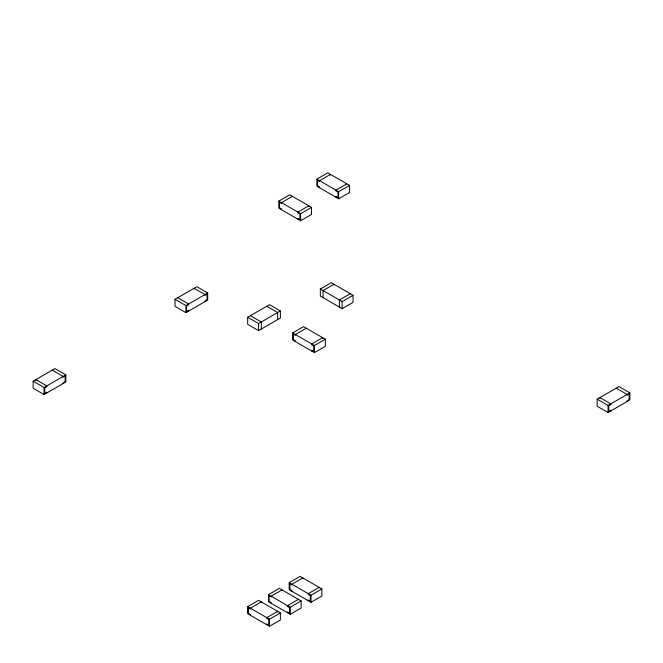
<?xml version="1.0" encoding="UTF-8"?>
<svg xmlns="http://www.w3.org/2000/svg" width="663" height="663" viewBox="0 0 663 663"><rect width="100%" height="100%" fill="white"/><g stroke="black" fill="none" stroke-linecap="round" stroke-linejoin="round"><path stroke-width="0.99" d="M278.825 201.088L289.723 194.798L311.519 207.386L311.519 214.464L300.621 220.754L278.825 208.165L278.825 201.088L300.621 213.677L311.519 207.386M316.881 179.118L327.779 172.828L349.575 185.408L349.575 192.485L338.677 198.776L316.881 186.195L316.881 179.118L338.677 191.698L349.575 185.408M292.441 196.372L281.543 202.663L281.543 203.45L279.504 202.273L279.504 207.776L281.543 208.953L281.543 209.74M346.857 183.833L335.959 190.124L335.959 190.911L337.997 192.096L337.997 197.599L335.959 196.422L335.959 197.209M33.15 381.184L54.946 368.595L65.844 374.893L65.844 381.971L44.048 394.551L33.15 388.261L33.15 381.184L44.048 387.474L65.844 374.893M175.015 299.278L196.812 286.689L207.71 292.988L207.71 300.066L185.913 312.646L175.015 306.356L175.015 299.278L185.913 305.568L207.71 292.988M247.68 317.254L269.476 304.673L280.374 310.964L280.374 318.041L258.578 330.63L247.68 324.331L247.68 317.254L258.578 323.552L280.374 310.964M320.345 288.993L331.243 282.695L353.039 295.284L353.039 302.361L342.141 308.651L320.345 296.071L320.345 288.993L342.141 301.574L353.039 295.284M350.313 293.709L339.415 299.999L339.415 307.077M292.665 332.942L303.563 326.644L325.359 339.232L325.359 346.31L314.461 352.6L292.665 340.02L292.665 332.942L314.461 345.522L325.359 339.232M306.281 328.218L295.383 334.508L295.383 335.296L293.344 334.119L293.344 339.622L295.383 340.807L295.383 341.594M597.156 399.159L618.952 386.579L629.85 392.869L629.85 399.946L608.054 412.535L597.156 406.237L597.156 399.159L608.054 405.458L629.85 392.869M247.68 606.628L258.578 600.33L280.374 612.919L280.374 619.996L269.476 626.286L247.68 613.706L247.68 606.628L269.476 619.209L280.374 612.919M268.44 594.636L279.338 588.346L301.135 600.927L301.135 608.012L290.237 614.303L268.44 601.714L268.44 594.636L290.237 607.225L301.135 600.927M289.201 582.653L300.099 576.362L321.895 588.943L321.895 596.02L310.997 602.311L289.201 589.73L289.201 582.653L310.997 595.233L321.895 588.943M298.408 599.36L287.51 605.65L287.51 606.438L289.557 607.615L289.557 613.118L287.51 611.941L287.51 612.728M319.168 587.368L308.27 593.667L308.27 594.446L310.317 595.631L310.317 601.134L308.27 599.957L308.27 600.744M266.75 306.248L277.648 312.538L277.648 319.616M250.407 315.679L261.305 321.978L261.305 329.055M177.742 297.704L188.64 303.994L188.64 304.781L186.593 305.966L186.593 311.469L188.64 310.284L188.64 311.071M52.22 370.169L63.118 376.46L63.118 377.247L65.165 376.07L65.165 381.573L63.118 382.758L63.118 383.546M627.123 401.521L627.123 400.734L629.17 399.557L629.17 394.046L627.123 395.231L627.123 394.444L616.225 388.153L616.225 388.941M610.78 410.961L610.78 410.173L608.733 411.35L608.733 405.847L610.78 404.67L610.78 403.883L599.882 397.593L599.882 398.372M608.054 405.458L608.054 412.535M342.141 301.574L342.141 308.651M338.677 191.698L338.677 198.776M333.97 285.057L333.97 284.27L323.072 290.56L323.072 297.637M330.505 175.181L330.505 174.394L319.607 180.692L319.607 181.471L317.56 180.295L317.56 185.797L319.607 186.983L319.607 187.77M322.632 338.445L322.632 337.658L311.734 343.948L311.734 344.735L313.773 345.92L313.773 351.423L311.734 350.238L311.734 351.025M314.461 345.522L314.461 352.6M310.997 595.233L310.997 602.311M308.792 206.599L308.792 205.812L297.894 212.102L297.894 212.889L299.933 214.066L299.933 219.577L297.894 218.392L297.894 219.18M302.825 578.716L302.825 577.929L291.927 584.227L291.927 585.015L289.88 583.83L289.88 589.341L291.927 590.518L291.927 591.305M300.621 213.677L300.621 220.754M290.237 607.225L290.237 614.303M282.065 590.708L282.065 589.921L271.167 596.211L271.167 596.998L269.12 595.822L269.12 601.324L271.167 602.501L271.167 603.289M277.648 612.131L277.648 611.344L266.75 617.634L266.75 618.422L268.797 619.598L268.797 625.11L266.75 623.924L266.75 624.712M269.476 619.209L269.476 626.286M261.305 602.692L261.305 601.905L250.407 608.195L250.407 608.982L248.36 607.805L248.36 613.308L250.407 614.493L250.407 615.272M258.578 323.552L258.578 330.63M204.983 301.64L204.983 300.853L207.03 299.668L207.03 294.165L204.983 295.342L204.983 294.554L194.085 288.264L194.085 289.051M185.913 305.568L185.913 312.646M46.775 392.977L46.775 392.198L44.728 393.374L44.728 387.872L46.775 386.686L46.775 385.899L35.877 379.609L35.877 380.396M44.048 387.474L44.048 394.551"/></g></svg>
